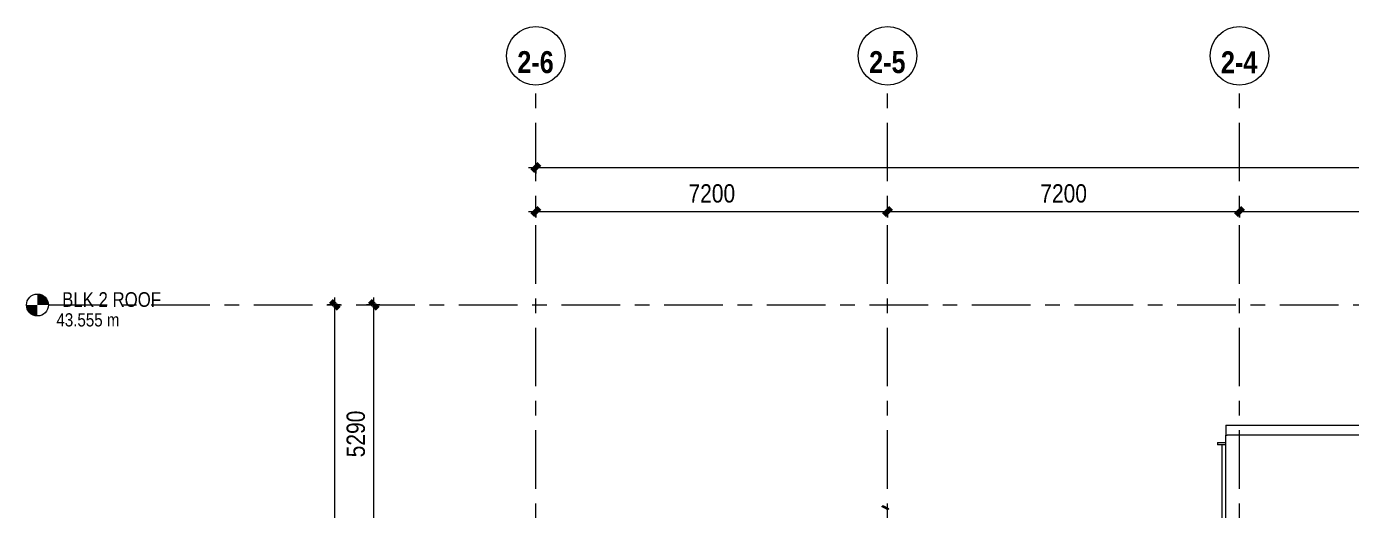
# Model space of a CAD drawing. Header units: millimetres. Extents: x -38844 to 124035, y 18225 to 48099.
# Drawn here: x -38844 to -11747, y 37865 to 47759 of the extents above; entities that cross this region are included whole.
import ezdxf

# ---------------------------------------------------------------- set-up
doc = ezdxf.new("R2010")
doc.units = ezdxf.units.MM
doc.linetypes.add('IDA - Grid Line', pattern=[2100, 1200, -300, 300, -300])
for name, color, linetype, lineweight in [('A-_ANOT----_D', 7, 'Continuous', 9), ('A-_ANOT----_D-150', 7, 'Continuous', 9), ('A-_FLORLEVL_E', 7, 'Continuous', 9), ('S-_ANOTGRID_E', 7, 'Continuous', 9)]:
    doc.layers.add(name, color=color, linetype=linetype, lineweight=lineweight)
for name, color, linetype, lineweight, true_color in [('A-_FLOR----_E-1', 6, 'Continuous', 9, 0xff00ff), ('A-_FLORLEVL_E-1', 9, 'IDA - Grid Line', 9, 0x808080), ('A-_FURT----_E-1', 6, 'Continuous', 9, 0xff00ff), ('A-_GENM----_M-2', 6, 'Continuous', 9, 0xff00ff), ('A-_ROOF----_E-1', 6, 'Continuous', 9, 0xff00ff), ('A-_WALL----_E-1', 6, 'Continuous', 9, 0xff00ff), ('S-_ANOTGRID_E-1', 9, 'IDA - Grid Line', 9, 0x808080)]:
    doc.layers.add(name, color=color, linetype=linetype, lineweight=lineweight, true_color=true_color)
doc.styles.add('Arial Narrow', font='ARIALN.TTF', dxfattribs={"height": 300})
doc.styles.add('Arial Narrow_1', font='ARIALN.TTF', dxfattribs={"height": 270})
doc.styles.add('Arial Narrow_2', font='ARIALN.TTF', dxfattribs={"height": 375})
doc.styles.add('Arial Narrow_B', font='ARIALNB.TTF', dxfattribs={"height": 450})
doc.dimstyles.new('IDA_-_Arial_-_2_5mm_-_Black_-_Diagonal', dxfattribs={"dimscale": 304.8, "dimtxt": 383.786615, "dimasz": 0.492126, "dimexe": 0.492126, "dimexo": 0.738189, "dimgap": 0.246063, "dimtad": 1, "dimdec": 0, "dimzin": 0, "dimdsep": 46, "dimtxsty": 'Arial Narrow_2', "dimblk1": 'OBLIQUE', "dimblk2": 'OBLIQUE', "dimsah": 1, "dimcen": 0.09, "dimdle": 0.492126, "dimadec": 6, "dimazin": 0, "dimtfac": 1, "dimtdec": 4, "dimtix": 1, "dimtmove": 0, "dimatfit": 3, "dimfxl": 1, "dimtvp": 1, "dimtolj": 1, "dimtzin": 0, "dimarcsym": 2})
doc.dimstyles.new('IDA_-_Arial_-_2_5mm_-_Black_-_Diagonal_1', dxfattribs={"dimscale": 304.8, "dimtxt": 383.786615, "dimasz": 0.492126, "dimexe": 0.492126, "dimexo": 0.738189, "dimgap": 0.246063, "dimtad": 1, "dimdec": 0, "dimzin": 0, "dimdsep": 46, "dimtxsty": 'Arial Narrow_2', "dimblk1": 'OBLIQUE', "dimblk2": 'OBLIQUE', "dimsah": 1, "dimcen": 0.09, "dimdle": 0.492126, "dimadec": 6, "dimazin": 0, "dimtfac": 1, "dimtdec": 4, "dimtix": 1, "dimtmove": 2, "dimatfit": 3, "dimfxl": 1, "dimtvp": 1, "dimtolj": 1, "dimtzin": 0, "dimarcsym": 2})

# ---------------------------------------------------------------- blocks, each defined once
blk = doc.blocks.new('IDA- Fire Extinguisher - 3kg AB-3508502-DOOR _ WINDOW SCHEDULE - ELEVATION 1 Copy 1')
at = {"layer": 'A-_FURT----_E-1'}
for p, q in [((-6943, 37921), (-6943, 37935)), ((-6921, 37935), (-6943, 37935)), ((-6850, 37873), (-6943, 37921)), ((-6921, 37921), (-6943, 37921)), ((-6913, 37935), (-6921, 37935)), ((-6921, 37935), (-6921, 37921)), ((-6921, 37921), (-6831, 37874)), ((-6810, 37882), (-6913, 37935)), ((-6850, 37867), (-6850, 37873)), ((-6840, 37873), (-6850, 37873)), ((-6819, 37874), (-6835, 37874)), ((-6810, 37871), (-6810, 37882))]:
    blk.add_line(p, q, dxfattribs=at)
for centre, start_param, end_param in [((-6835, 37839), 0, 0.70715), ((-6819, 37839), 5.576036, 6.990335)]:
    blk.add_ellipse(centre, major_axis=(0, 35), ratio=0.707107, start_param=start_param, end_param=end_param, dxfattribs=at)
blk = doc.blocks.new('trellis family - trellis family-6083695-DOOR _ WINDOW SCHEDULE - ELEVATION 1 Copy 1')
at = {"layer": 'A-_GENM----_M-2'}
for p, q in [((-14371, 26615), (-14371, 39190)), ((-14286, 36715), (-14286, 36735)), ((-14285, 36715), (-14285, 36735)), ((-14271, 36715), (-14271, 36735)), ((-14286, 31990), (-14286, 32010)), ((-14285, 31990), (-14285, 32010)), ((-14271, 31990), (-14271, 32010)), ((-14296, 26615), (-14371, 26615))]:
    blk.add_line(p, q, dxfattribs=at)
blk = doc.blocks.new('Level - 1_5 mm Dia-258162-DOOR _ WINDOW SCHEDULE - ELEVATION 1 Copy 1')
at = {"layer": 'A-_FLORLEVL_E'}
h = blk.add_hatch(color=256, dxfattribs=at)
edge = h.paths.add_edge_path()
edge.add_line((-38619, 22065), (-38394, 22065))
edge.add_arc((-38619, 22065), 225, 0, 90)
edge.add_line((-38619, 22290), (-38619, 22065))
h = blk.add_hatch(color=256, dxfattribs=at)
edge = h.paths.add_edge_path()
edge.add_line((-38619, 21840), (-38619, 22065))
edge.add_line((-38619, 22065), (-38844, 22065))
edge.add_arc((-38619, 22065), 225, 180, 270)
blk.add_circle((-38619, 22065), 225, dxfattribs=at)
blk = doc.blocks.new('Grid - 4 mm Dia-236334-DOOR _ WINDOW SCHEDULE - ELEVATION 1 Copy 1')
at = {"layer": 'S-_ANOTGRID_E'}
blk.add_circle((7579, 47159), 600, dxfattribs=at)
blk = doc.blocks.new('DIMBLOCK4-DOOR _ WINDOW SCHEDULE - ELEVATION 1 Copy 1')
at = {"layer": 'A-_ANOT----_D-150', "transparency": 16777216}
for p, q in [((-31615, 42055), (-31884, 42055)), ((-31734, 36765), (-31734, 42205)), ((-31734, 42055), (-31615, 42055)), ((-31615, 36765), (-31884, 36765)), ((-31734, 36765), (-31615, 36765))]:
    blk.add_line(p, q, dxfattribs=at)
at = {"layer": 'A-_ANOT----_D-150', "lineweight": 70, "transparency": 16777216}
for p, q in [((-31734, 42055), (-31809, 42130)), ((-31734, 42055), (-31659, 41980)), ((-31734, 36765), (-31809, 36840)), ((-31734, 36765), (-31659, 36690))]:
    blk.add_line(p, q, dxfattribs=at)
at = {"layer": 'A-_ANOT----_D-150', "color": 0, "transparency": 16777216, "insert": (-32293, 38935), "char_height": 375, "width": 1140.39, "attachment_point": 1, "rotation": 90, "line_spacing_factor": 0.974696, "style": 'Arial Narrow_2'}
blk.add_mtext('5290', dxfattribs=at)
blk = doc.blocks.new('_Oblique')
at = {"color": 0, "linetype": 'ByBlock', "lineweight": -2}
blk.add_line((-0.5, -0.5), (0.5, 0.5), dxfattribs=at)
blk = doc.blocks.new('DIMBLOCK5-DOOR _ WINDOW SCHEDULE - ELEVATION 1 Copy 1')
at = {"layer": 'A-_ANOT----_D-150', "transparency": 16777216}
for p, q in [((-32415, 42055), (-32684, 42055)), ((-32534, 21915), (-32534, 42205)), ((-32534, 42055), (-32415, 42055)), ((-32415, 22065), (-32684, 22065)), ((-32534, 22065), (-32415, 22065))]:
    blk.add_line(p, q, dxfattribs=at)
at = {"layer": 'A-_ANOT----_D-150', "lineweight": 70, "transparency": 16777216}
for p, q in [((-32534, 42055), (-32609, 42130)), ((-32534, 42055), (-32459, 41980)), ((-32534, 22065), (-32609, 22140)), ((-32534, 22065), (-32459, 21990))]:
    blk.add_line(p, q, dxfattribs=at)
at = {"layer": 'A-_ANOT----_D-150', "color": 0, "transparency": 16777216, "insert": (-33093, 32225), "char_height": 375, "width": 1425.49, "attachment_point": 1, "rotation": 90, "line_spacing_factor": 0.974696, "style": 'Arial Narrow_2'}
blk.add_mtext('19990', dxfattribs=at)
blk = doc.blocks.new('DIMBLOCK6-DOOR _ WINDOW SCHEDULE - ELEVATION 1 Copy 1')
at = {"layer": 'A-_ANOT----_D-150', "transparency": 16777216}
for p, q in [((-28421, 44749), (-28421, 45018)), ((7579, 44749), (7579, 45018)), ((-28571, 44868), (7729, 44868)), ((-28421, 44868), (-28421, 44749)), ((7579, 44868), (7579, 44749))]:
    blk.add_line(p, q, dxfattribs=at)
at = {"layer": 'A-_ANOT----_D-150', "lineweight": 70, "transparency": 16777216}
for p, q in [((-28421, 44868), (-28496, 44793)), ((-28421, 44868), (-28346, 44943)), ((7579, 44868), (7504, 44793)), ((7579, 44868), (7654, 44943))]:
    blk.add_line(p, q, dxfattribs=at)
at = {"layer": 'A-_ANOT----_D-150', "color": 0, "transparency": 16777216, "insert": (-11015, 45428), "char_height": 375, "width": 1425.49, "attachment_point": 1, "line_spacing_factor": 0.974696, "style": 'Arial Narrow_2'}
blk.add_mtext('36000', dxfattribs=at)
blk = doc.blocks.new('DIMBLOCK7-DOOR _ WINDOW SCHEDULE - ELEVATION 1 Copy 1')
at = {"layer": 'A-_ANOT----_D-150', "transparency": 16777216}
for p, q in [((-28571, 43968), (-21221, 43968)), ((-28421, 43849), (-28421, 44118)), ((-28421, 43968), (-28421, 43849)), ((-21221, 43849), (-21221, 44118)), ((-21221, 43968), (-21221, 43849))]:
    blk.add_line(p, q, dxfattribs=at)
at = {"layer": 'A-_ANOT----_D-150', "lineweight": 70, "transparency": 16777216}
for p, q in [((-28421, 43968), (-28496, 43893)), ((-28421, 43968), (-28346, 44043)), ((-21221, 43968), (-21296, 43893)), ((-21221, 43968), (-21146, 44043))]:
    blk.add_line(p, q, dxfattribs=at)
at = {"layer": 'A-_ANOT----_D-150', "color": 0, "transparency": 16777216, "insert": (-25296, 44528), "char_height": 375, "width": 1140.39, "attachment_point": 1, "line_spacing_factor": 0.974696, "style": 'Arial Narrow_2'}
blk.add_mtext('7200', dxfattribs=at)
blk = doc.blocks.new('DIMBLOCK8-DOOR _ WINDOW SCHEDULE - ELEVATION 1 Copy 1')
at = {"layer": 'A-_ANOT----_D-150', "lineweight": 70, "transparency": 16777216}
for p, q in [((-21221, 43968), (-21296, 43893)), ((-21221, 43968), (-21146, 44043)), ((-14021, 43968), (-14096, 43893)), ((-14021, 43968), (-13946, 44043))]:
    blk.add_line(p, q, dxfattribs=at)
at = {"layer": 'A-_ANOT----_D-150', "transparency": 16777216}
for p, q in [((-21221, 43849), (-21221, 44118)), ((-21221, 43968), (-14021, 43968)), ((-21221, 43968), (-21221, 43849)), ((-14021, 43849), (-14021, 44118)), ((-14021, 43968), (-14021, 43849))]:
    blk.add_line(p, q, dxfattribs=at)
at = {"layer": 'A-_ANOT----_D-150', "color": 0, "transparency": 16777216, "insert": (-18096, 44528), "char_height": 375, "width": 1140.39, "attachment_point": 1, "line_spacing_factor": 0.974696, "style": 'Arial Narrow_2'}
blk.add_mtext('7200', dxfattribs=at)
blk = doc.blocks.new('DIMBLOCK9-DOOR _ WINDOW SCHEDULE - ELEVATION 1 Copy 1')
at = {"layer": 'A-_ANOT----_D-150', "lineweight": 70, "transparency": 16777216}
for p, q in [((-14021, 43968), (-14096, 43893)), ((-14021, 43968), (-13946, 44043)), ((-6821, 43968), (-6896, 43893)), ((-6821, 43968), (-6746, 44043))]:
    blk.add_line(p, q, dxfattribs=at)
at = {"layer": 'A-_ANOT----_D-150', "transparency": 16777216}
for p, q in [((-14021, 43849), (-14021, 44118)), ((-14021, 43968), (-6821, 43968)), ((-14021, 43968), (-14021, 43849)), ((-6821, 43849), (-6821, 44118)), ((-6821, 43968), (-6821, 43849))]:
    blk.add_line(p, q, dxfattribs=at)
at = {"layer": 'A-_ANOT----_D-150', "color": 0, "transparency": 16777216, "insert": (-10896, 44528), "char_height": 375, "width": 1140.39, "attachment_point": 1, "line_spacing_factor": 0.974696, "style": 'Arial Narrow_2'}
blk.add_mtext('7200', dxfattribs=at)

msp = doc.modelspace()

# ---------------------------------------------------------------- linework, layer by layer
at = {"layer": 'A-_FLOR----_E-1'}
for p, q in [((-14295.7, 39590), (-10945.7, 39590)), ((-14295.7, 39590), (-14295.7, 39390)), ((-10945.7, 39390), (-14270.7, 39390))]:
    msp.add_line(p, q, dxfattribs=at)
at = {"layer": 'A-_FLORLEVL_E-1'}
msp.add_line((-38393.6, 42054.6), (14667.5, 42054.6), dxfattribs=at)
at = {"layer": 'A-_ROOF----_E-1'}
for p, q in [((-14470.7, 39240), (-14295.7, 39240)), ((-14470.7, 39240), (-14470.7, 39190)), ((-14295.7, 39190), (-14470.7, 39190))]:
    msp.add_line(p, q, dxfattribs=at)
at = {"layer": 'A-_WALL----_E-1'}
for p, q in [((-14295.7, 36735), (-14295.7, 39390)), ((-14295.7, 39390), (-14270.7, 39390)), ((-14270.7, 39390), (-14270.7, 39389.4)), ((-10945.7, 39389.4), (-14270.7, 39389.4))]:
    msp.add_line(p, q, dxfattribs=at)
at = {"layer": 'S-_ANOTGRID_E-1'}
for p, q in [((-28420.7, 19388.6), (-28420.7, 46559.2)), ((-21220.7, 19388.6), (-21220.7, 46559.2)), ((-14020.7, 19388.6), (-14020.7, 46559.2))]:
    msp.add_line(p, q, dxfattribs=at)

# ---------------------------------------------------------------- block references
at = {"layer": 'A-_FLORLEVL_E'}
msp.add_blockref('Level - 1_5 mm Dia-258162-DOOR _ WINDOW SCHEDULE - ELEVATION 1 Copy 1', (0, 19989.6), dxfattribs=at)
at = {"layer": 'A-_FURT----_E-1'}
msp.add_blockref('IDA- Fire Extinguisher - 3kg AB-3508502-DOOR _ WINDOW SCHEDULE - ELEVATION 1 Copy 1', (-14387.9, 0), dxfattribs=at)
at = {"layer": 'A-_GENM----_M-2'}
msp.add_blockref('trellis family - trellis family-6083695-DOOR _ WINDOW SCHEDULE - ELEVATION 1 Copy 1', (0, 0), dxfattribs=at)
at = {"layer": 'S-_ANOTGRID_E'}
for p in [(-36000, 0), (-28800, 0), (-21600, 0)]:
    msp.add_blockref('Grid - 4 mm Dia-236334-DOOR _ WINDOW SCHEDULE - ELEVATION 1 Copy 1', p, dxfattribs=at)

# ---------------------------------------------------------------- texts
at = {"layer": 'A-_FLORLEVL_E', "line_spacing_factor": 0.949189}
for s, insert, char_height, width, attachment_point, style in [('\\pxqr,t6.35,12.7,19.05,25.4,31.75,38.1,44.45,50.8,57.15,63.5,69.85,76.2,82.55,88.9,95.25,101.6,107.95,114.3,120.65,127,133.35,139.7,146.05,152.4,158.75,165.1,171.45,177.8,184.15,190.5,196.85,203.2;{BLK 2 ROOF}', (-36089.8, 42012.5), 300, 2074.5, 9, 'Arial Narrow'), ('\\pxqr,t7.05556,14.11111,21.16667,28.22222,35.27778,42.33333,49.38889,56.44444,63.5,70.55556,77.61111,84.66667,91.72222,98.77778,105.83333,112.88889,119.94444,127,134.05556,141.11111,148.16667,155.22222,162.27778,169.33333,176.38889,183.44444,190.5,197.55556,204.61111,211.66667,218.72222,225.77778;{43.555 m}', (-36941.4, 41884.9), 270, 1251, 3, 'Arial Narrow_1')]:
    msp.add_mtext(s, dxfattribs=dict(at, insert=insert, char_height=char_height, width=width, attachment_point=attachment_point, style=style))
at = {"layer": 'S-_ANOTGRID_E', "char_height": 450, "width": 754.5, "attachment_point": 5, "line_spacing_factor": 0.949189, "style": 'Arial Narrow_B'}
for s, insert in [('\\pxqc,t3.33333,6.66667,10,13.33333,16.66667,20,23.33333,26.66667,30,33.33333,36.66667,40,43.33333,46.66667,50,53.33333,56.66667,60,63.33333,66.66667,70,73.33333,76.66667,80,83.33333,86.66667,90,93.33333,96.66667,100,103.33333,106.66667;{2-6}', (-28426.1, 47025.7)), ('\\pxqc,t3.33333,6.66667,10,13.33333,16.66667,20,23.33333,26.66667,30,33.33333,36.66667,40,43.33333,46.66667,50,53.33333,56.66667,60,63.33333,66.66667,70,73.33333,76.66667,80,83.33333,86.66667,90,93.33333,96.66667,100,103.33333,106.66667;{2-5}', (-21226.1, 47025.7)), ('\\pxqc,t3.33333,6.66667,10,13.33333,16.66667,20,23.33333,26.66667,30,33.33333,36.66667,40,43.33333,46.66667,50,53.33333,56.66667,60,63.33333,66.66667,70,73.33333,76.66667,80,83.33333,86.66667,90,93.33333,96.66667,100,103.33333,106.66667;{2-4}', (-14026.1, 47025.7))]:
    msp.add_mtext(s, dxfattribs=dict(at, insert=insert))

# ---------------------------------------------------------------- dimensions: what is measured, and where the dimension line sits
at = {"layer": 'A-_ANOT----_D'}
for base, p1, p2, override, picture, middle in [((7579.3, 44867.9), (-28420.7, 44974), (7579.3, 44974), {"dimpost": '<>', "dimfxl": 36000}, 'DIMBLOCK6-DOOR _ WINDOW SCHEDULE - ELEVATION 1 Copy 1', (-10420.7, 45134.4)), ((-21220.7, 43967.9), (-28420.7, 44074), (-21220.7, 44074), {"dimpost": '<>', "dimfxl": 7200}, 'DIMBLOCK7-DOOR _ WINDOW SCHEDULE - ELEVATION 1 Copy 1', (-24820.7, 44234.4)), ((-14020.7, 43967.9), (-21220.7, 44074), (-14020.7, 44074), {"dimpost": '<>', "dimfxl": 7200}, 'DIMBLOCK8-DOOR _ WINDOW SCHEDULE - ELEVATION 1 Copy 1', (-17620.7, 44234.4)), ((-6820.7, 43967.9), (-14020.7, 44074), (-6820.7, 44074), {"dimpost": '<>', "dimfxl": 7200}, 'DIMBLOCK9-DOOR _ WINDOW SCHEDULE - ELEVATION 1 Copy 1', (-10420.7, 44234.4))]:
    dim = msp.add_linear_dim(base=base, p1=p1, p2=p2, dimstyle='IDA_-_Arial_-_2_5mm_-_Black_-_Diagonal', override=override, dxfattribs=at)
    dim.commit()
    dim.dimension.update_dxf_attribs({"geometry": picture, "text_midpoint": middle})
dim = msp.add_linear_dim(base=(-32533.5, 42054.6), p1=(-32639.6, 22065), p2=(-32639.6, 42054.6), angle=90, dimstyle='IDA_-_Arial_-_2_5mm_-_Black_-_Diagonal_1', override={"dimpost": '<>', "dimfxl": 19989.60143}, dxfattribs=at)
dim.commit()
dim.dimension.update_dxf_attribs({"geometry": 'DIMBLOCK5-DOOR _ WINDOW SCHEDULE - ELEVATION 1 Copy 1', "text_midpoint": (-32843.2, 32937.5), "dimtype": 160, "text_rotation": 90})
dim = msp.add_linear_dim(base=(-31733.5, 42054.6), p1=(-31839.6, 36765), p2=(-31839.6, 42054.6), angle=90, dimstyle='IDA_-_Arial_-_2_5mm_-_Black_-_Diagonal', override={"dimpost": '<>', "dimfxl": 5289.60143}, dxfattribs=at)
dim.commit()
dim.dimension.update_dxf_attribs({"geometry": 'DIMBLOCK4-DOOR _ WINDOW SCHEDULE - ELEVATION 1 Copy 1', "text_midpoint": (-32000, 39409.8)})

doc.saveas('drawing.dxf')
